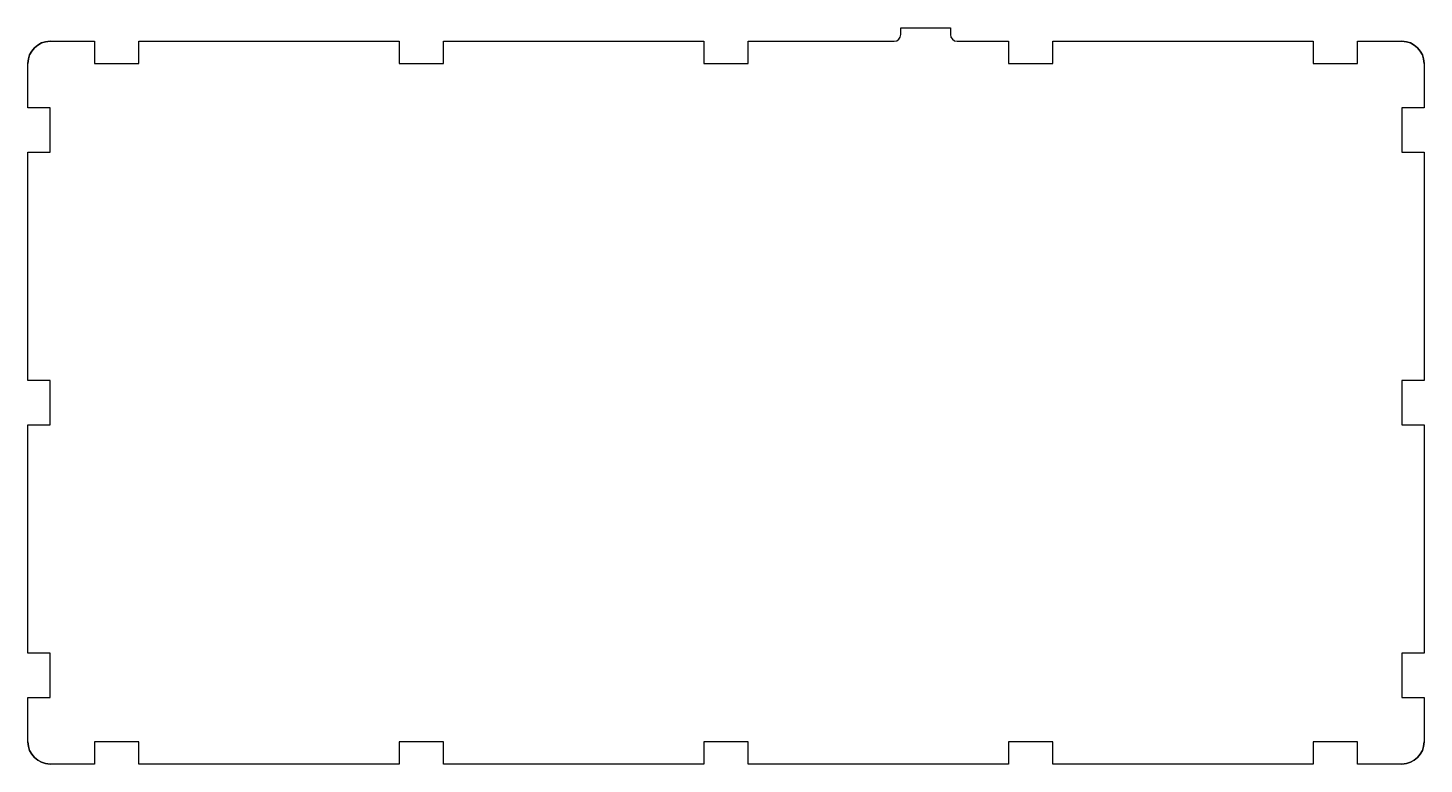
# Model space of a CAD drawing. Header units: millimetres. Extents: x 7 to 322, y 7 to 173.
import ezdxf

# ---------------------------------------------------------------- set-up
doc = ezdxf.new("R2010")
doc.units = ezdxf.units.MM
doc.layers.get('0').update_dxf_attribs({"linetype": 'CONTINUOUS'})

msp = doc.modelspace()

# ---------------------------------------------------------------- linework, layer by layer
msp.add_lwpolyline([(215.5, 173.375), (215.5, 171.875, 0.41421356), (217, 170.375), (228.6, 170.375), (228.6, 165.375), (238.6, 165.375), (238.6, 170.375), (297.3, 170.375), (297.3, 165.375), (307.3, 165.375), (307.3, 170.375), (317.3, 170.375, -0.41421356), (322.3, 165.375), (322.3, 155.375), (317.3, 155.375), (317.3, 145.375), (322.3, 145.375), (322.3, 93.9375), (317.3, 93.9375), (317.3, 83.9375), (322.3, 83.9375), (322.3, 32.5), (317.3, 32.5), (317.3, 22.5), (322.3, 22.5), (322.3, 12.5, -0.41421356), (317.3, 7.5), (307.3, 7.5), (307.3, 12.5), (297.3, 12.5), (297.3, 7.5), (238.6, 7.5), (238.6, 12.5), (228.6, 12.5), (228.6, 7.5), (169.9, 7.5), (169.9, 12.5), (159.9, 12.5), (159.9, 7.5), (101.2, 7.5), (101.2, 12.5), (91.2, 12.5), (91.2, 7.5), (32.5, 7.5), (32.5, 12.5), (22.5, 12.5), (22.5, 7.5), (12.5, 7.5, -0.41421356), (7.5, 12.5), (7.5, 22.5), (12.5, 22.5), (12.5, 32.5), (7.5, 32.5), (7.5, 83.9375), (12.5, 83.9375), (12.5, 93.9375), (7.5, 93.9375), (7.5, 145.375), (12.5, 145.375), (12.5, 155.375), (7.5, 155.375), (7.5, 165.375, -0.41421356), (12.5, 170.375), (22.5, 170.375), (22.5, 165.375), (32.5, 165.375), (32.5, 170.375), (91.2, 170.375), (91.2, 165.375), (101.2, 165.375), (101.2, 170.375), (159.9, 170.375), (159.9, 165.375), (169.9, 165.375), (169.9, 170.375), (202.8, 170.375, 0.41421356), (204.3, 171.875), (204.3, 173.375)], format="xyb", close=True)
for centre, start, end in [((12.5, 165.375), 90, 180), ((317.3, 165.375), 0, 90), ((12.5, 12.5), 180, 270), ((317.3, 12.5), 270, 360)]:
    msp.add_arc(centre, 5, start, end)

doc.saveas('drawing.dxf')
